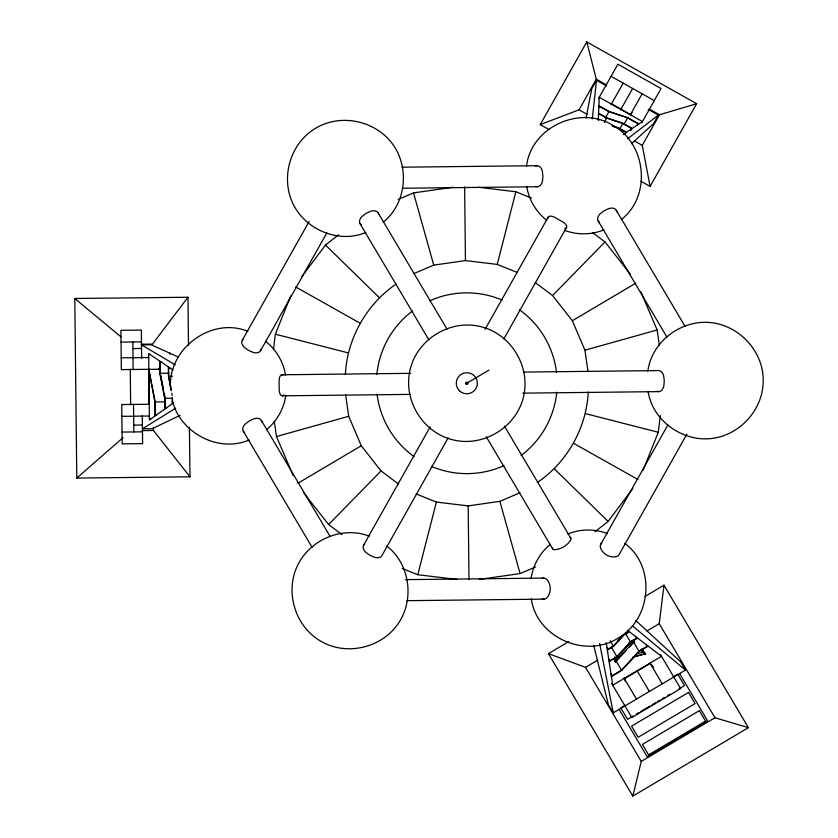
<?xml version="1.0" encoding="UTF-8"?>
<svg xmlns="http://www.w3.org/2000/svg" width="838" height="838" viewBox="0 0 838 838"><rect width="100%" height="100%" fill="white"/><g stroke="black" fill="none" stroke-linecap="round" stroke-linejoin="round"><path stroke-width="1.26" d="M598.301 119.708L598.573 113.518L606.796 118.137L622.844 123.479L631.946 128.591L630.679 130.843M592.267 118.944L596.53 80.291L606.691 86M170.407 386.538C168.983 347.927 211.825 316.596 247.859 331.314M273.481 349.582L275.335 334.205L290.702 295.898M285.768 395.306C284.051 408.546 276.802 421.43 266.379 429.779M345.382 374.429C347.089 338.636 366.531 304.068 396.238 284.03M526.505 166.28C530.915 127.606 578.985 105.085 612.149 124.904C646.308 142.963 652.016 195.746 621.251 219.587M531.093 578.702C532.811 565.461 540.06 552.588 550.482 544.239M537.378 482.447C567.085 462.408 586.537 427.841 588.245 392.048M647.858 371.171C651.294 343.852 677.073 322.703 704.276 322.305C735.471 321.761 763.062 348.744 763.209 379.939C763.753 411.133 736.77 438.724 705.575 438.871C678.371 439.081 652.121 418.508 648.078 391.283M642.914 470.579L658.291 432.272L660.292 415.617M568.646 641.678L548.45 653.64L632.826 796.1L748.376 727.667L714.94 717.757L659.223 623.692L664 585.207L644.925 596.499M586.045 118.085L591.764 88.755L596.53 80.291M632.826 796.1L641.238 761.417L585.521 667.341L548.45 653.64M402.219 568.468L417.785 574.721L436.389 502.067L468.18 505.89L499.877 501.354L519.895 492.807M413.721 273.67L433.749 265.122L465.446 260.587L497.238 264.41L515.841 191.755L531.407 198.009M242.234 340.354L309.117 221.483M260.576 350.682L326.82 232.933M549.299 129.712L540.238 124.611L586.768 41.9L696.629 103.713L650.099 186.424L641.039 181.322M540.238 124.611L579.079 109.809L596.289 79.222L586.768 41.9M598.636 98.381L617.868 64.212L661.056 88.514L641.835 122.683M598.835 107.442L599.453 106.321M598.51 114.942L599.139 113.832M611.122 104.541L623.168 83.14M363.587 545.245L430.198 426.846M485.076 329.313L548.241 217.032M605.235 118.231L608.933 111.653L627.631 117.865L638.682 124.087L632.156 128.455L623.001 123.301L606.869 117.917L598.583 113.256L598.887 106.007L608.933 111.653M604.324 122.526L606.796 118.137M620.581 109.914L632.648 88.482M619.764 128.958L622.844 123.479M623.933 124.443L627.631 117.865M448.173 437.824L381.929 555.563A10.475 6.348 36.9 0 1 374.848 557.438L369.987 555.343L365.672 552.273A10.475 6.348 21.9 0 1 364.729 543.946M503.795 338.971L566.582 227.36M630.344 114.754L642.128 93.814M625.525 133.577L626.154 132.456L618.737 128.287L612.997 126.381M630.752 129.387L631.381 128.277M637.488 124.883L638.116 123.773M648.235 109.369L658.396 115.089L653.63 123.553L631.538 143.675M650.099 186.424L642.254 145.362L659.464 114.764L696.629 103.713M600.731 544.323L667.917 424.897M686.909 434.084L619.073 554.641A10.517 6.369 36.9 0 1 616.339 556.652C609.792 558.098 602.595 554.065 600.448 547.706A10.517 6.369 21.9 0 1 601.873 543.024M301.512 277.032L325.5 245.042L338.594 234.755M594.928 531.795L608.126 521.435L632.889 488.407M189.409 427.359L189.964 476.801L76.792 478.058L74.792 298.506L187.963 297.249L152.495 344.093L141.234 344.219M632.041 112.69L630.459 114.555L611.499 103.891M617.596 640.766L621.974 636M606.251 642.683L607.309 649.66L613.322 646.098L623.807 634.67L629.076 631.559L627.316 630.207L628.364 631.978M616.904 656.615L630.417 641.887L637.278 637.823L629.38 631.789L624.048 634.942L613.437 646.433L607.361 650.037L609.069 661.245L616.904 656.615L611.468 647.439L612.023 647.303M615.438 659.118L630.04 643.207L633.748 642.285M614.547 656.877L616.077 661.004L633.507 642.023L632.156 640.546M611.342 676.203L621.513 670.17L638.944 651.189L647.868 645.899L637.582 638.053L630.658 642.149L617.019 656.95L609.132 661.622L612.714 685.222L661.517 656.322L648.172 646.129L639.185 651.451L621.628 670.515L611.394 676.57M625.976 650.717L616.077 661.004M629.432 646.967L632.889 643.217M342.03 534.613L328.611 524.546L381.049 470.935L361.272 445.743L348.692 416.297L345.612 394.75M588.014 371.726L584.934 350.179L572.354 320.734L552.577 295.542L605.015 241.931L592.623 232.639M283.841 394.866L283.244 395.452A10.454 3.97 -83.1 0 1 279.211 390.592L279.096 380.064A10.454 3.97 81.9 0 1 283.014 375.12M76.792 478.058L123.071 437.625M383.144 222.238C404.702 205.121 409.394 172.104 395.609 148.651C379.876 121.709 342.501 112.135 315.758 128.204C288.817 143.927 279.243 181.312 295.311 208.054C309.253 231.414 340.458 243.167 365.829 232.482M627.568 138.804L658.396 115.089M623.304 134.373L626.154 132.456M631.946 128.591L626.363 132.32L618.894 128.109L611.96 125.805M175.802 408.096L142.45 428.815L152.16 428.71L180.201 415.302M297.857 483.306L361.272 445.743M467.258 382.976L466.368 383.5L489.036 370.071M572.354 320.734L635.759 283.171M611.771 647.963L610.944 648.455L610.326 647.418M585.521 667.341L597.808 660.072M646.936 630.972L659.223 623.692M633.203 641.499L634.041 641.007L634.649 642.044L633.811 642.537L632.156 640.724M615.165 657.914L616.391 661.517L615.553 662.02L614.935 660.983L615.773 660.491M640.672 650.016L644.799 654.53L645.637 654.028L641.719 649.387M625.242 705.25L620.78 707.9L627.547 719.318L633.13 716.019M673.26 676.821L677.722 674.171L684.489 685.599L678.906 688.899M593.681 645.281L608.315 704.496L613.259 712.855L624.582 706.151M624.97 705.921L673.773 677.02M674.15 676.79L685.474 670.086L680.529 661.727L635.633 620.434M636.482 714.028L638.713 712.709M640.944 711.389L649.879 706.099M652.111 704.768L655.463 702.789M657.694 701.469L659.925 700.149M662.156 698.819L664.387 697.499M667.739 695.519L669.971 694.189M641.238 761.417L714.94 717.757M398.113 199.486L413.532 192.897L453.117 187.241M603.947 229.832C591.628 234.965 576.848 235.132 564.403 230.272M249.075 440.023C218.666 452.991 181.018 433.236 172.565 401.601M567.787 533.995C580.116 528.862 594.896 528.694 607.33 533.555M479.221 579.425L520.084 573.58L535.513 566.991M564.938 228.365L565.744 228.125A10.454 3.97 21.9 0 0 563.419 222.259L554.243 217.094A10.454 3.97 36.9 0 0 548.021 218.152M274.277 421.189L276.467 436.514L348.692 416.297M584.934 350.179L657.149 329.963L659.338 345.287M633.601 657.034L644.495 654.007L644.799 654.53M628.448 643.259L633.507 642.023L638.944 651.189M636.681 653.891L642.966 652.341M633.099 656.814L644.495 654.007L640.881 649.89M402.051 167.191L537.137 165.694M402.282 188.246L537.368 186.738M121.049 342.093L141.486 341.862M132.907 348.577L141.559 348.472M148.693 354.422L149.887 354.411M121.227 357.826L148.724 357.522M159.953 362.037L161.147 362.026M168.595 367.892L169.8 367.872M160.1 368.28L158.895 368.301L158.916 369.265M148.85 369.307L121.353 369.61L120.913 330.298L141.35 330.078L141.664 358.308M160.11 369.254L148.85 369.38L155.177 401.947L155.323 415.763L164.835 409.028L164.709 398.385L159.859 373.214L159.723 361.063L148.682 353.594L149.415 419.964L155.114 415.92L154.957 402.031L148.871 370.626M171.266 390.738L168.48 376.22L168.375 366.908L159.943 361.209L160.068 373.298L168.878 373.193M281.924 374.775L410.746 373.339M523.404 372.082L658.49 370.585A10.475 6.348 -83.1 0 1 663.654 375.791L664.272 381.039L663.769 386.308A10.475 6.348 81.9 0 1 657.034 391.294M172.921 369.987L168.585 367.054L168.689 376.293L172.46 376.252M282.155 395.819L410.222 394.394M522.881 393.137L658.72 391.629M160.068 373.298L164.929 398.301L172.471 398.218M155.177 401.947L165.233 401.842L165.243 402.806M172.492 402.753L173.696 402.732L172.502 403.581L172.439 397.924M149.237 404.241L121.74 404.555L122.18 443.857L142.617 443.627L142.303 415.91M165.034 408.043L166.238 408.033M155.313 414.936L156.517 414.925M121.877 416.339L149.374 416.025M149.405 419.126L150.61 419.115M133.755 425.117L142.408 425.013M142.198 430.617L153.448 430.491L189.964 476.801M122.044 432.073L142.481 431.842M405.383 579.634L543.705 578.094M406.922 600.668L543.946 599.149M478.697 187.293L515.841 191.755M417.785 574.721L457.485 579.498M275.335 334.205L347.98 352.808M585.636 413.668L658.291 432.272M159.524 370.501L159.513 369.265L160.697 369.673M497.238 264.41L517.444 272.518M416.172 493.959L436.389 502.067M369.212 536.205C343.611 526.086 312.668 538.53 299.25 562.193C283.778 589.292 294.18 626.447 321.467 641.573C348.556 657.044 385.721 646.643 400.847 619.355C414.108 595.598 408.682 562.696 386.747 546.062M178.379 357.03L151.228 344.785L141.517 344.889L175.32 364.865M611.049 76.331L654.237 100.623M596.289 79.222L606.44 84.931M649.314 109.055L659.464 114.764M598.29 119.96L598.856 120.274M579.079 109.809L586.977 114.261M634.356 140.91L642.254 145.362M295.678 286.952L359.911 323.091M573.716 443.386L637.948 479.525M169.779 353.207L169.999 354.181M546.879 220.415C536.268 212.307 528.736 199.591 526.725 186.392M535.157 282.479L552.577 295.542M624.855 543.412C656.144 566.572 651.608 619.46 617.868 638.273C585.144 658.825 536.582 637.383 531.313 598.814M265.395 341.171C275.995 349.278 283.527 361.995 285.538 375.194M381.049 470.935L398.469 483.997M74.792 298.506L120.955 336.845M632.302 625.735L685.474 670.086M325.5 245.042L379.111 297.48M554.505 469.008L608.126 521.435M632.994 640.232L634.649 642.044M641.51 649.523L645.637 654.028M653.619 667.205L650.173 663.445L624.415 678.707L625.232 681.116M605.015 241.931L630.501 274.393M303.911 493.1L328.611 524.546M616.234 210.191L685.075 326.432M598.123 220.918L666.975 337.159M664 585.207L748.376 727.667M679.597 673.563L707.555 720.764L647.093 756.567L619.135 709.377M660.47 654.551L680.634 688.606L631.831 717.506L611.667 683.462M646.108 644.558L647.156 646.328M635.518 636.482L636.566 638.242M649.995 663.141L662.25 683.839M641.625 649.167L643.553 652.414M378.116 212.842L446.968 329.083M504.382 426.018L570.762 538.101M625.295 633.235L630.417 641.887M637.425 671.301L649.366 691.465M610.116 640.682L613.322 646.098M360.005 223.568L428.857 339.809M486.27 436.745L552.651 548.827M614.495 658.322L621.513 670.17M606.974 647.47L608.021 649.23M623.912 677.858L636.492 699.101M608.734 659.056L609.781 660.826M611.007 674.014L612.054 675.774M261.351 420.383L330.203 536.613M243.25 431.109L312.092 547.34M640.934 292.001L657.149 329.963M276.467 436.514L293.195 475.659M614.327 658.406L615.553 662.02M614.118 658.574L614.935 660.983M413.532 192.897L433.749 265.122M499.877 501.354L520.084 573.58M599.673 643.626L613.259 712.855M168.689 376.293L171.423 390.382M171.738 393.158L172.199 395.588M159.513 369.265L162.991 387.198M164.238 393.598L165.474 400.009M464.629 186.884L465.446 260.587M468.18 505.89L468.997 579.592M187.963 297.249L188.498 345.392M172.23 397.914L172.293 403.727L165.044 408.871L164.929 398.301M153.427 427.872L153.448 430.491M148.64 369.307L149.028 404.251M132.833 341.956L133.137 369.474M133.525 404.419L133.839 431.937M130.257 369.212L130.655 404.555M556.746 392.174A90.378 90.378 0 0 1 521.131 455.474M504.047 465.593A90.378 90.378 0 0 1 431.423 466.399M414.108 456.658A90.378 90.378 0 0 1 377.09 394.174M376.87 374.303A90.378 90.378 0 0 1 412.485 311.003M429.58 300.884A90.378 90.378 0 0 1 502.203 300.077M519.518 309.819A90.378 90.378 0 0 1 556.526 372.302M378.671 214.476A10.475 6.348 -38.1 0 0 370.993 211.134L366.175 213.334L361.932 216.497A10.475 6.348 -23.1 0 0 361.178 224.835M616.789 211.825A10.475 6.348 -38.1 0 0 609.111 208.484L604.292 210.684L600.05 213.847A10.475 6.348 -23.1 0 0 599.296 222.185M535.681 186.403A10.475 6.348 81.9 0 0 542.416 181.417L542.919 176.148L542.301 170.9A10.475 6.348 -83.1 0 0 535.451 166.071M244.413 432.377A10.475 6.348 -23.1 0 1 245.167 424.038L249.42 420.875L254.228 418.675A10.475 6.348 -38.1 0 1 261.906 422.017M261.1 349.027A10.475 6.348 36.9 0 1 253.495 352.547L248.635 350.452L244.319 347.382A10.475 6.348 21.9 0 1 243.376 339.055M542.249 598.803A10.517 6.369 81.9 0 0 547.015 597.714C551.425 592.665 551.352 584.411 546.805 579.477A10.517 6.369 -83.1 0 0 542.018 578.471M569.903 537.347A10.465 3.97 -23.1 0 1 570.5 540.416C567.033 545.653 561.072 549.194 554.808 549.707A10.465 3.97 -38.1 0 1 552.41 547.706M599.264 97.271L598.898 105.756L609.006 111.433L627.777 117.697L638.891 123.951L642.463 121.573L599.264 97.271M410.348 368.783C402.418 398.951 422.08 432.157 452.352 439.699C482.52 447.628 515.726 427.967 523.279 397.694C531.198 367.526 511.536 334.32 481.274 326.778C451.095 318.849 417.89 338.51 410.348 368.783M688.532 692.429L631.59 726.158L638.168 737.262L695.111 703.532L688.532 692.429M699.353 710.687L642.411 744.416L648.612 754.881L705.554 721.151L699.353 710.687M459.454 390.759A10.527 10.527 0 0 0 477.011 385.847A10.527 10.527 0 0 0 463.969 373.109A10.527 10.527 0 0 0 459.454 390.759M466.043 384.024A1.1 1.1 0 0 0 467.876 383.511A1.1 1.1 0 0 0 466.515 382.18A1.1 1.1 0 0 0 466.043 384.024"/></g></svg>
